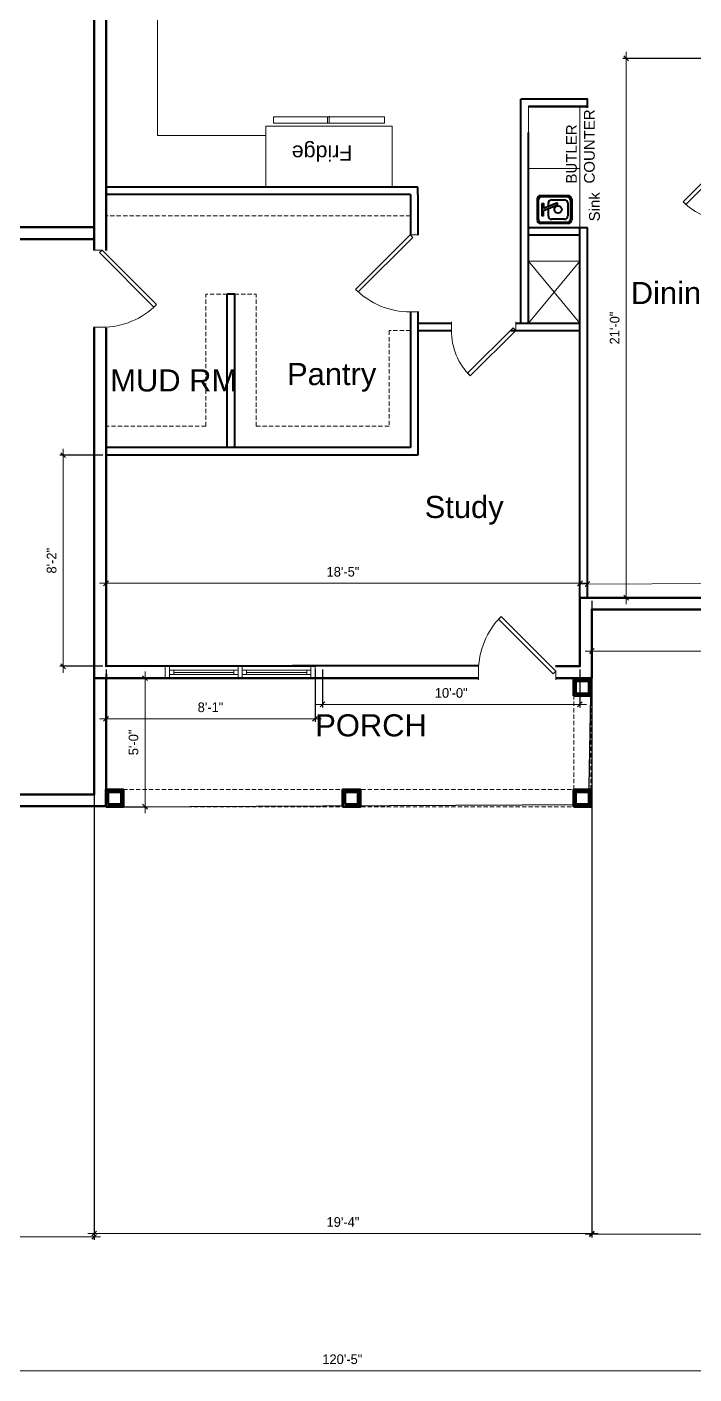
# Model space of a CAD drawing. Extents: x 4834 to 83801, y -13735 to 32221.
# Drawn here: x 13834 to 14145, y -11068 to -10440 of the extents above; entities that cross this region are included whole.
import ezdxf

# ---------------------------------------------------------------- set-up
doc = ezdxf.new("R2010")
doc.units = 0
doc.header["$LTSCALE"] = 8
doc.header["$MEASUREMENT"] = 0
doc.linetypes.add('Hidden (½x)', pattern=[0.1875, 0.125, -0.0625])
doc.layers.get('0').update_dxf_attribs({"lineweight": 9})
doc.layers.get('DefPoints').update_dxf_attribs({"color": 17})
doc.layers.add('$1$DETAIL', color=1, linetype='Continuous')
doc.layers.add('PDF3_Text', color=7, linetype='Continuous')
for name, color, linetype, lineweight in [('A-DIM-480', 52, 'Continuous', 18), ('A-LIGHT+', 133, 'Continuous', 9), ('A-WALL', 7, 'Continuous', 40), ('A-Wall-New', 1, 'Continuous', 50), ('A-windoor', 2, 'Continuous', 13), ('Details', 2, 'Continuous', 15), ('DIM', 8, 'Continuous', 5), ('door', 43, 'Continuous', 13), ('Furniture', 132, 'Continuous', 5)]:
    doc.layers.add(name, color=color, linetype=linetype, lineweight=lineweight)
doc.layers.add('PDF2_Layer 1', color=7, linetype='Continuous', true_color=0xffffff)
doc.styles.add('PDF Arial', font='arial.ttf')
doc.styles.get("Standard").update_dxf_attribs({"font": 'stylu.ttf'})
doc.dimstyles.new('Forum 24', dxfattribs={"dimscale": 24, "dimtxt": 0.1875, "dimasz": 0.09375, "dimexe": 0.0625, "dimexo": 0.0625, "dimgap": 0.125, "dimtad": 1, "dimdec": 4, "dimrnd": 1, "dimzin": 7, "dimdsep": 46, "dimlunit": 4, "dimtxsty": 'Standard', "dimblk": 'OBLIQUE', "dimblk1": 'DIMTICK', "dimblk2": 'OBLIQUE', "dimcen": -0.0625, "dimdle": 0.125, "dimclrd": 256, "dimclre": 256, "dimclrt": 256, "dimadec": 0, "dimazin": 0, "dimtfac": 1, "dimtdec": 4, "dimtmove": 1, "dimatfit": 3, "dimfxl": 0.0625, "dimtvp": 1.2, "dimfrac": 2, "dimtolj": 1, "dimtzin": 7, "dimlwd": 13, "dimarcsym": 0})

# ---------------------------------------------------------------- blocks, each defined once
blk = doc.blocks.new('_Oblique')
at = {"color": 0, "linetype": 'ByBlock', "lineweight": -2}
blk.add_line((-0.5, -0.5), (0.5, 0.5), dxfattribs=at)
blk = doc.blocks.new('*D2468')
at = {"layer": 'A-DIM-480', "lineweight": -2, "transparency": 16777216}
for p, q in [((14703.04, -10713.08), (14703.04, -11068.19)), ((13258.27, -10805.08), (13258.27, -11068.19))]:
    blk.add_line(p, q, dxfattribs=at)
at = {"layer": 'A-DIM-480', "lineweight": 13, "transparency": 16777216}
blk.add_line((13255.27, -11066.69), (14706.04, -11066.69), dxfattribs=at)
at = {"layer": 'DefPoints', "color": 0, "transparency": 16777216}
for p in [(14703.04, -10711.58), (13258.27, -10803.58), (14703.04, -11066.69)]:
    blk.add_point(p, dxfattribs=at)
at = {"layer": 'A-DIM-480', "lineweight": 13, "transparency": 16777216, "xscale": 2.25, "yscale": 2.25, "zscale": 2.25, "rotation": 180}
blk.add_blockref('_Oblique', (13258.27, -11066.69), dxfattribs=at)
at = {"layer": 'A-DIM-480', "lineweight": 13, "transparency": 16777216, "xscale": 2.25, "yscale": 2.25, "zscale": 2.25}
blk.add_blockref('_Oblique', (14703.04, -11066.69), dxfattribs=at)
at = {"layer": 'A-DIM-480', "transparency": 16777216, "insert": (13980.66, -11061.33), "char_height": 4.5, "attachment_point": 5}
blk.add_mtext('\\A1;120\'-5"', dxfattribs=at)
blk = doc.blocks.new('DIMTICK')
for p, q in [((-1, 0), (1, 0)), ((0, 1), (0, -1))]:
    blk.add_line(p, q)
at = {"const_width": 0.141}
blk.add_lwpolyline([(0.71, 0.71), (-0.71, -0.71)], dxfattribs=at)
blk = doc.blocks.new('*U2474')
for p, q in [((0, 0), (0, 4)), ((36, 0), (36, 4))]:
    blk.add_line(p, q)
blk.add_lwpolyline([(0, 0), (25.46, -25.46), (26.69, -24.22), (1.24, 1.24)], close=True)
blk.add_arc((0, 0), 36, 315, 0)
blk = doc.blocks.new('*U153')
for p, q in [((-18, 0), (14, 0)), ((-18, -3.75), (-18, -1.75)), ((-18, -1.75), (14, -1.75)), ((14, -3.75), (-18, -3.75)), ((-18, -5.5), (14, -5.5)), ((-16, -1.75), (-16, -3.75)), ((12, -2.75), (-16, -2.75)), ((12, -1.75), (12, -3.75)), ((14, -1.75), (14, -3.75))]:
    blk.add_line(p, q)
blk.add_lwpolyline([(-18, -5.5), (-20, -5.5), (-20, 0), (-18, 0)], close=True)
at = {"extrusion": (0, 0, -1)}
blk.add_lwpolyline([(-14, -5.5), (-16, -5.5), (-16, 0), (-14, 0)], close=True, dxfattribs=at)
blk = doc.blocks.new('*D2487')
at = {"layer": 'DefPoints', "color": 0, "transparency": 16777216}
for p in [(14096.96, -10706.06), (14276.96, -10706.06), (14276.96, -10730.97)]:
    blk.add_point(p, dxfattribs=at)
at = {"layer": 'DIM', "lineweight": -2, "transparency": 16777216}
for p, q in [((14096.96, -10707.56), (14096.96, -10732.47)), ((14276.96, -10707.56), (14276.96, -10732.47))]:
    blk.add_line(p, q, dxfattribs=at)
at = {"layer": 'DIM', "lineweight": 13, "transparency": 16777216}
blk.add_line((14093.96, -10730.97), (14279.96, -10730.97), dxfattribs=at)
at = {"layer": 'DIM', "lineweight": 13, "transparency": 16777216, "xscale": 2.25, "yscale": 2.25, "zscale": 2.25, "rotation": 180}
blk.add_blockref('_Oblique', (14096.96, -10730.97), dxfattribs=at)
at = {"layer": 'DIM', "lineweight": 13, "transparency": 16777216, "xscale": 2.25, "yscale": 2.25, "zscale": 2.25}
blk.add_blockref('_Oblique', (14276.96, -10730.97), dxfattribs=at)
at = {"layer": 'DIM', "transparency": 16777216, "insert": (14186.96, -10725.61), "char_height": 4.5, "attachment_point": 5}
blk.add_mtext('\\A1;15\'-0"', dxfattribs=at)
blk = doc.blocks.new('*D2493')
at = {"layer": 'DefPoints', "color": 0, "transparency": 16777216}
for p in [(13971.44, -10738.06), (14091.44, -10738.06), (13971.44, -10755.86)]:
    blk.add_point(p, dxfattribs=at)
at = {"layer": 'DIM', "lineweight": -2, "transparency": 16777216}
for p, q in [((13971.44, -10739.56), (13971.44, -10757.36)), ((14091.44, -10739.56), (14091.44, -10757.36))]:
    blk.add_line(p, q, dxfattribs=at)
at = {"layer": 'DIM', "lineweight": 13, "transparency": 16777216}
blk.add_line((14094.44, -10755.86), (13968.44, -10755.86), dxfattribs=at)
at = {"layer": 'DIM', "lineweight": 13, "transparency": 16777216, "xscale": 2.25, "yscale": 2.25, "zscale": 2.25, "rotation": 180}
blk.add_blockref('_Oblique', (13971.44, -10755.86), dxfattribs=at)
at = {"layer": 'DIM', "lineweight": 13, "transparency": 16777216, "xscale": 2.25, "yscale": 2.25, "zscale": 2.25}
blk.add_blockref('_Oblique', (14091.44, -10755.86), dxfattribs=at)
at = {"layer": 'DIM', "transparency": 16777216, "insert": (14031.44, -10750.53), "char_height": 4.5, "attachment_point": 5}
blk.add_mtext('\\A1;10\'-0"', dxfattribs=at)
blk = doc.blocks.new('*D2494')
at = {"layer": 'DefPoints', "color": 0, "transparency": 16777216}
for p in [(13870.48, -10738.06), (13967.94, -10738.06), (13870.48, -10762.56)]:
    blk.add_point(p, dxfattribs=at)
at = {"layer": 'DIM', "lineweight": -2, "transparency": 16777216}
for p, q in [((13870.48, -10739.56), (13870.48, -10764.06)), ((13967.94, -10739.56), (13967.94, -10764.06))]:
    blk.add_line(p, q, dxfattribs=at)
at = {"layer": 'DIM', "lineweight": 13, "transparency": 16777216}
blk.add_line((13970.94, -10762.56), (13867.48, -10762.56), dxfattribs=at)
at = {"layer": 'DIM', "lineweight": 13, "transparency": 16777216, "xscale": 2.25, "yscale": 2.25, "zscale": 2.25, "rotation": 180}
blk.add_blockref('_Oblique', (13870.48, -10762.56), dxfattribs=at)
at = {"layer": 'DIM', "lineweight": 13, "transparency": 16777216, "xscale": 2.25, "yscale": 2.25, "zscale": 2.25}
blk.add_blockref('_Oblique', (13967.94, -10762.56), dxfattribs=at)
at = {"layer": 'DIM', "transparency": 16777216, "insert": (13919.21, -10757.23), "char_height": 4.5, "attachment_point": 5}
blk.add_mtext('\\A1;8\'-1"', dxfattribs=at)
blk = doc.blocks.new('*U2573')
for p, q in [((-30, 0), (-30, 4)), ((0, 0), (0, 4))]:
    blk.add_line(p, q)
blk.add_lwpolyline([(0, 0), (-21.21, -21.21), (-22.45, -19.98), (-1.24, 1.24)], close=True)
blk.add_arc((0, 0), 30, 180, 225)
blk = doc.blocks.new('*D2645')
at = {"layer": 'A-DIM-480', "lineweight": -2, "transparency": 16777216}
for p, q in [((13871.98, -10743.58), (13890.18, -10743.58)), ((13871.98, -10803.58), (13890.18, -10803.58))]:
    blk.add_line(p, q, dxfattribs=at)
at = {"layer": 'A-DIM-480', "lineweight": 13, "transparency": 16777216}
blk.add_line((13888.68, -10740.58), (13888.68, -10806.58), dxfattribs=at)
at = {"layer": 'DefPoints', "color": 0, "transparency": 16777216}
for p in [(13870.48, -10743.58), (13870.48, -10803.58), (13888.68, -10803.58)]:
    blk.add_point(p, dxfattribs=at)
at = {"layer": 'A-DIM-480', "lineweight": 13, "transparency": 16777216, "xscale": 2.25, "yscale": 2.25, "zscale": 2.25}
for p, rotation in [((13888.68, -10743.58), 90), ((13888.68, -10803.58), 270)]:
    blk.add_blockref('_Oblique', p, dxfattribs=dict(at, rotation=rotation))
at = {"layer": 'A-DIM-480', "transparency": 16777216, "insert": (13883.32, -10773.58), "char_height": 4.5, "attachment_point": 5, "rotation": 90}
blk.add_mtext('\\A1;5\'-0"', dxfattribs=at)
blk = doc.blocks.new('*D2646')
at = {"layer": 'A-DIM-480', "lineweight": -2, "transparency": 16777216}
for p, q in [((13864.98, -10741.71), (13864.98, -11005.65)), ((13582.13, -10745.08), (13582.13, -11005.65))]:
    blk.add_line(p, q, dxfattribs=at)
at = {"layer": 'A-DIM-480', "lineweight": 13, "transparency": 16777216}
blk.add_line((13867.98, -11004.15), (13579.13, -11004.15), dxfattribs=at)
at = {"layer": 'DefPoints', "color": 0, "transparency": 16777216}
for p in [(13582.13, -10743.58), (13864.98, -10740.21), (13582.13, -11004.15)]:
    blk.add_point(p, dxfattribs=at)
at = {"layer": 'A-DIM-480', "lineweight": 13, "transparency": 16777216, "xscale": 2.25, "yscale": 2.25, "zscale": 2.25, "rotation": 180}
blk.add_blockref('_Oblique', (13582.13, -11004.15), dxfattribs=at)
at = {"layer": 'A-DIM-480', "lineweight": 13, "transparency": 16777216, "xscale": 2.25, "yscale": 2.25, "zscale": 2.25}
blk.add_blockref('_Oblique', (13864.98, -11004.15), dxfattribs=at)
at = {"layer": 'A-DIM-480', "transparency": 16777216, "insert": (13723.56, -10998.73), "char_height": 4.5, "attachment_point": 5}
blk.add_mtext('\\A1;23\'-7"', dxfattribs=at)
blk = doc.blocks.new('*D2650')
at = {"layer": 'A-DIM-480', "lineweight": -2, "transparency": 16777216}
for p, q in [((13864.98, -10737.71), (13864.98, -11004.15)), ((14096.96, -10745.08), (14096.96, -11004.15))]:
    blk.add_line(p, q, dxfattribs=at)
at = {"layer": 'A-DIM-480', "lineweight": 13, "transparency": 16777216}
blk.add_line((13861.98, -11002.65), (14099.96, -11002.65), dxfattribs=at)
at = {"layer": 'DefPoints', "color": 0, "transparency": 16777216}
for p in [(13864.98, -10736.21), (14096.96, -10743.58), (14096.96, -11002.65)]:
    blk.add_point(p, dxfattribs=at)
at = {"layer": 'A-DIM-480', "lineweight": 13, "transparency": 16777216, "xscale": 2.25, "yscale": 2.25, "zscale": 2.25, "rotation": 180}
blk.add_blockref('_Oblique', (13864.98, -11002.65), dxfattribs=at)
at = {"layer": 'A-DIM-480', "lineweight": 13, "transparency": 16777216, "xscale": 2.25, "yscale": 2.25, "zscale": 2.25}
blk.add_blockref('_Oblique', (14096.96, -11002.65), dxfattribs=at)
at = {"layer": 'A-DIM-480', "transparency": 16777216, "insert": (13980.97, -10997.29), "char_height": 4.5, "attachment_point": 5}
blk.add_mtext('\\A1;19\'-4"', dxfattribs=at)
blk = doc.blocks.new('*D2651')
at = {"layer": 'A-DIM-480', "lineweight": -2, "transparency": 16777216}
for p, q in [((14096.96, -10713.08), (14096.96, -11004.52)), ((14276.96, -10713.08), (14276.96, -11004.52))]:
    blk.add_line(p, q, dxfattribs=at)
at = {"layer": 'A-DIM-480', "lineweight": 13, "transparency": 16777216}
blk.add_line((14093.96, -11003.02), (14279.96, -11003.02), dxfattribs=at)
at = {"layer": 'DefPoints', "color": 0, "transparency": 16777216}
for p in [(14096.96, -10711.58), (14276.96, -10711.58), (14276.96, -11003.02)]:
    blk.add_point(p, dxfattribs=at)
at = {"layer": 'A-DIM-480', "lineweight": 13, "transparency": 16777216, "xscale": 2.25, "yscale": 2.25, "zscale": 2.25, "rotation": 180}
blk.add_blockref('_Oblique', (14096.96, -11003.02), dxfattribs=at)
at = {"layer": 'A-DIM-480', "lineweight": 13, "transparency": 16777216, "xscale": 2.25, "yscale": 2.25, "zscale": 2.25}
blk.add_blockref('_Oblique', (14276.96, -11003.02), dxfattribs=at)
at = {"layer": 'A-DIM-480', "transparency": 16777216, "insert": (14186.96, -10997.66), "char_height": 4.5, "attachment_point": 5}
blk.add_mtext('\\A1;15\'-0"', dxfattribs=at)
blk = doc.blocks.new('*D2657')
at = {"layer": 'A-DIM-480', "lineweight": 13, "transparency": 16777216}
blk.add_line((13561.74, -10536.34), (13561.74, -10266.43), dxfattribs=at)
at = {"layer": 'A-DIM-480', "lineweight": -2, "transparency": 16777216}
for p, q in [((13863.48, -10269.43), (13560.24, -10269.43)), ((13863.48, -10533.34), (13560.24, -10533.34))]:
    blk.add_line(p, q, dxfattribs=at)
at = {"layer": 'DefPoints', "color": 0, "transparency": 16777216}
for p in [(13561.74, -10269.43), (13864.98, -10269.43), (13864.98, -10533.34)]:
    blk.add_point(p, dxfattribs=at)
at = {"layer": 'A-DIM-480', "lineweight": 13, "transparency": 16777216, "xscale": 2.25, "yscale": 2.25, "zscale": 2.25}
for p, rotation in [((13561.74, -10269.43), 90), ((13561.74, -10533.34), 270)]:
    blk.add_blockref('_Oblique', p, dxfattribs=dict(at, rotation=rotation))
at = {"layer": 'A-DIM-480', "transparency": 16777216, "insert": (13556.41, -10401.39), "char_height": 4.5, "attachment_point": 5, "rotation": 90}
blk.add_mtext('\\A1;22\'-0"', dxfattribs=at)
blk = doc.blocks.new('*U2660')
for p, q in [((0, 0), (0, -4)), ((-36, 0), (-36, -4))]:
    blk.add_line(p, q)
blk.add_lwpolyline([(0, 0), (-25.46, 25.46), (-26.69, 24.22), (-1.24, -1.24)], close=True)
blk.add_arc((0, 0), 36, 135, 180)
blk = doc.blocks.new('*U2684')
for p, q in [((0, 0), (0, -4)), ((30, 0), (30, -4))]:
    blk.add_line(p, q)
blk.add_lwpolyline([(0, 0), (21.21, 21.21), (22.45, 19.98), (1.24, -1.24)], close=True)
blk.add_arc((0, 0), 30, 0, 45)
blk = doc.blocks.new('*U2693')
for p, q in [((-36, 0), (-36, 4)), ((0, 0), (0, 4))]:
    blk.add_line(p, q)
blk.add_lwpolyline([(0, 0), (-25.46, -25.46), (-26.69, -24.22), (-1.24, 1.24)], close=True)
blk.add_arc((0, 0), 36, 180, 225)
blk = doc.blocks.new('*D2702')
at = {"layer": 'A-DIM-480', "lineweight": 13, "transparency": 16777216}
blk.add_line((13850.47, -10636.58), (13850.47, -10741.08), dxfattribs=at)
at = {"layer": 'A-DIM-480', "lineweight": -2, "transparency": 16777216}
for p, q in [((13868.98, -10639.58), (13848.97, -10639.58)), ((13868.98, -10738.08), (13848.97, -10738.08))]:
    blk.add_line(p, q, dxfattribs=at)
at = {"layer": 'DefPoints', "color": 0, "transparency": 16777216}
for p in [(13870.48, -10639.58), (13850.47, -10738.08), (13870.48, -10738.08)]:
    blk.add_point(p, dxfattribs=at)
at = {"layer": 'A-DIM-480', "lineweight": 13, "transparency": 16777216, "xscale": 2.25, "yscale": 2.25, "zscale": 2.25}
for p, rotation in [((13850.47, -10639.58), 90), ((13850.47, -10738.08), 270)]:
    blk.add_blockref('_Oblique', p, dxfattribs=dict(at, rotation=rotation))
at = {"layer": 'A-DIM-480', "transparency": 16777216, "insert": (13845.14, -10688.83), "char_height": 4.5, "attachment_point": 5, "rotation": 90}
blk.add_mtext('\\A1;8\'-2"', dxfattribs=at)
blk = doc.blocks.new('*D2719')
at = {"layer": 'A-DIM-480', "lineweight": 13, "transparency": 16777216}
blk.add_line((14279.94, -10699.06), (14091.94, -10699.73), dxfattribs=at)
at = {"layer": 'A-DIM-480', "lineweight": -2, "transparency": 16777216}
for p, q in [((14094.96, -10704.58), (14094.93, -10698.22)), ((14276.96, -10703.93), (14276.93, -10697.57))]:
    blk.add_line(p, q, dxfattribs=at)
at = {"layer": 'DefPoints', "color": 0, "transparency": 16777216}
for p in [(14094.94, -10699.72), (14094.96, -10706.08), (14276.96, -10705.43)]:
    blk.add_point(p, dxfattribs=at)
at = {"layer": 'A-DIM-480', "lineweight": 13, "transparency": 16777216, "xscale": 2.25, "yscale": 2.25, "zscale": 2.25}
for p, rotation in [((14094.94, -10699.72), 180.2047224365398), ((14276.94, -10699.07), 0.2047224365398481)]:
    blk.add_blockref('_Oblique', p, dxfattribs=dict(at, rotation=rotation))
at = {"layer": 'A-DIM-480', "transparency": 16777216, "insert": (14185.92, -10694.05), "char_height": 4.5, "attachment_point": 5, "rotation": 0.20472}
blk.add_mtext('\\A1;15\'-2"', dxfattribs=at)
blk = doc.blocks.new('*D2720')
at = {"layer": 'A-DIM-480', "lineweight": 13, "transparency": 16777216}
blk.add_line((14094.46, -10699.37), (13867.48, -10699.37), dxfattribs=at)
at = {"layer": 'A-DIM-480', "lineweight": -2, "transparency": 16777216}
for p, q in [((13870.48, -10704.58), (13870.48, -10697.87)), ((14091.46, -10704.58), (14091.46, -10697.87))]:
    blk.add_line(p, q, dxfattribs=at)
at = {"layer": 'DefPoints', "color": 0, "transparency": 16777216}
for p in [(13870.48, -10699.37), (13870.48, -10706.08), (14091.46, -10706.08)]:
    blk.add_point(p, dxfattribs=at)
at = {"layer": 'A-DIM-480', "lineweight": 13, "transparency": 16777216, "xscale": 2.25, "yscale": 2.25, "zscale": 2.25, "rotation": 180}
blk.add_blockref('_Oblique', (13870.48, -10699.37), dxfattribs=at)
at = {"layer": 'A-DIM-480', "lineweight": 13, "transparency": 16777216, "xscale": 2.25, "yscale": 2.25, "zscale": 2.25}
blk.add_blockref('_Oblique', (14091.46, -10699.37), dxfattribs=at)
at = {"layer": 'A-DIM-480', "transparency": 16777216, "insert": (13980.97, -10694.02), "char_height": 4.5, "attachment_point": 5}
blk.add_mtext('\\A1;18\'-5"', dxfattribs=at)
blk = doc.blocks.new('*D2722')
at = {"layer": 'A-DIM-480', "lineweight": -2, "transparency": 16777216}
for p, q in [((14239.96, -10454.54), (14111.5, -10454.54)), ((14239.96, -10706.08), (14111.5, -10706.08))]:
    blk.add_line(p, q, dxfattribs=at)
at = {"layer": 'A-DIM-480', "lineweight": 13, "transparency": 16777216}
blk.add_line((14113, -10451.54), (14113, -10709.08), dxfattribs=at)
at = {"layer": 'DefPoints', "color": 0, "transparency": 16777216}
for p in [(14241.46, -10454.54), (14113, -10706.08), (14241.46, -10706.08)]:
    blk.add_point(p, dxfattribs=at)
at = {"layer": 'A-DIM-480', "lineweight": 13, "transparency": 16777216, "xscale": 2.25, "yscale": 2.25, "zscale": 2.25}
for p, rotation in [((14113, -10454.54), 90), ((14113, -10706.08), 270)]:
    blk.add_blockref('_Oblique', p, dxfattribs=dict(at, rotation=rotation))
at = {"layer": 'A-DIM-480', "transparency": 16777216, "insert": (14107.67, -10580.31), "char_height": 4.5, "attachment_point": 5, "rotation": 90}
blk.add_mtext('\\A1;21\'-0"', dxfattribs=at)

msp = doc.modelspace()

# ---------------------------------------------------------------- linework, layer by layer
at = {"layer": '$1$DETAIL'}
for p, q in [((14095.56261, -10802.57718), (14096.56261, -10751.91754)), ((13878.48133, -10803.57718), (14095.56261, -10802.57718))]:
    msp.add_line(p, q, dxfattribs=at)
at = {"layer": 'A-LIGHT+'}
for points in [[(14091.46133, -10505.854), (14067.44133, -10505.854), (14067.44133, -10476.874), (14091.46133, -10476.874)], [(14091.46133, -10578.03785), (14067.44133, -10578.03785), (14067.44133, -10549.05785), (14091.46133, -10549.05785)]]:
    msp.add_lwpolyline(points, close=True, dxfattribs=at)
at = {"layer": 'A-WALL'}
for p, q in [((14063.94133, -10578.03785), (14063.94133, -10473.55785)), ((14094.94133, -10477.05785), (14067.44133, -10477.05785)), ((14067.44133, -10477.05785), (14094.94133, -10477.05785)), ((14067.44133, -10477.05785), (14094.94133, -10477.05785)), ((14063.94133, -10578.03785), (14063.94133, -10485.55785)), ((14067.44133, -10578.03785), (14067.44133, -10489.05785)), ((14015.94133, -10518.03785), (14015.94133, -10514.53785)), ((14012.44133, -10518.03785), (14012.44133, -10536.80858)), ((14015.94133, -10518.03785), (14015.94133, -10536.80858)), ((14063.94133, -10523.96451), (14063.94133, -10520.46451)), ((14094.96133, -10533.55785), (14067.44133, -10533.55785)), ((14091.46133, -10586.05327), (14091.46133, -10533.55785)), ((14094.96133, -10584.48088), (14094.96133, -10533.55785)), ((14091.46133, -10537.05785), (14067.44133, -10537.05785)), ((13926.98133, -10636.07718), (13926.98133, -10564.46545)), ((13930.48133, -10564.46545), (13926.98133, -10564.46545)), ((13930.48133, -10636.07718), (13930.48133, -10564.46545)), ((14012.44133, -10572.80858), (14012.44133, -10636.07718)), ((14015.94133, -10572.80858), (14015.94133, -10639.57718)), ((14015.94133, -10578.03785), (14031.51871, -10578.03785)), ((14061.51871, -10578.03785), (14091.46133, -10578.03785)), ((14091.46133, -10706.07718), (14091.46133, -10580.70535)), ((14094.96133, -10706.07718), (14094.96133, -10580.70535)), ((14015.94133, -10581.53785), (14031.51884, -10581.53785)), ((14058.95593, -10581.53785), (14091.46133, -10581.53785)), ((14012.44133, -10636.07718), (13870.48133, -10636.07718)), ((14015.94133, -10639.57718), (13870.48133, -10639.57718)), ((13864.98133, -10743.57718), (13864.98133, -10797.88385))]:
    msp.add_line(p, q, dxfattribs=at)
for points in [[(14094.94133, -10477.62028), (14094.94133, -10473.55785), (14063.94133, -10473.55785)], [(13901.2121, -10514.53785), (13870.89027, -10514.53785)], [(14015.94133, -10514.53785), (13901.2121, -10514.53785)], [(13901.2121, -10518.03785), (13870.89629, -10518.03785)], [(14012.44133, -10518.03785), (13901.2121, -10518.03785)], [(14071.60323, -10530.05437), (14071.60323, -10520.05437)], [(14072.08329, -10529.49437), (14072.08329, -10520.5357)], [(14073.04323, -10518.53437), (14086.08389, -10518.53437)], [(14073.60323, -10519.01437), (14085.60323, -10519.01437)], [(14073.76323, -10522.21437), (14074.48323, -10522.21437), (14074.48323, -10524.53437)], [(14073.76323, -10522.21504), (14073.76323, -10527.81437), (14074.48323, -10527.81437), (14074.48323, -10525.49437), (14080.96389, -10522.85437)], [(14080.96323, -10521.89437), (14074.48256, -10524.53437)], [(14076.80323, -10523.57437), (14076.80323, -10521.9757)], [(14078.24323, -10520.45437), (14084.32256, -10520.45437)], [(14080.96323, -10522.85444), (14080.96323, -10521.8951)], [(14085.76323, -10521.97437), (14085.76323, -10528.05437)], [(14087.04323, -10520.53437), (14087.04323, -10529.4937)], [(14087.60323, -10520.05437), (14087.60323, -10530.05437)], [(14076.80323, -10528.05437), (14076.80323, -10524.61437)], [(14084.32323, -10529.57437), (14078.24389, -10529.57437)], [(14086.08329, -10531.49437), (14073.04263, -10531.49437)], [(14085.60323, -10531.01437), (14073.60323, -10531.01437)], [(13870.48133, -10741.57718), (13870.48133, -10795.57718)]]:
    msp.add_lwpolyline(points, dxfattribs=at)
msp.add_circle((14081.24271, -10525.05495), 1.71948, dxfattribs=at)
for centre, radius, start, end in [((14073.00315, -10520.09429), 1.47992, 90.02269438, 180.00312034), ((14073.56321, -10520.57429), 1.47992, 90.02269439, 180.00312034), ((14078.20343, -10522.01458), 1.4802, 89.98208988, 179.99210702), ((14084.28369, -10522.01458), 1.4802, 0.00789298, 90.01791012), ((14085.56369, -10520.57458), 1.4802, 0.00789297, 90.01791013), ((14086.04369, -10520.09451), 1.4802, 0.00789297, 90.01791012), ((14073.00375, -10530.09445), 1.47992, 179.99687966, 269.97730561), ((14073.56381, -10529.53445), 1.47992, 179.99687966, 269.97730561), ((14078.20276, -10528.09417), 1.4802, 180.00789297, 270.01791013), ((14084.28388, -10528.09502), 1.47935, 269.94905327, 0.02514363), ((14085.56302, -10529.53417), 1.4802, 269.98208988, 359.99210703), ((14086.04388, -10530.09502), 1.47935, 269.94905328, 0.02514362)]:
    msp.add_arc(centre, radius, start, end, dxfattribs=at)
at = {"layer": 'A-Wall-New'}
for points in [[(14671.04124, -10711.57718), (14703.04133, -10711.57718), (14703.04133, -10155.49785), (14507.04133, -10155.49785), (14507.04133, -10095.49785), (14248.64228, -10095.49785), (14248.64228, -10155.49785), (13967.08221, -10155.49785), (13967.08221, -10269.40518), (13864.98133, -10269.42839), (13864.98133, -10543.91911)], [(14665.54124, -10706.07718), (14697.54133, -10706.07718), (14697.54133, -10160.99785), (14501.54133, -10160.99785), (14501.54133, -10100.99785), (14254.14228, -10100.99785), (14254.14228, -10160.99785), (13972.58221, -10160.99785), (13972.58221, -10274.90392), (13870.48133, -10274.92713), (13870.48133, -10544.14384)], [(13870.48133, -10743.57718), (13870.48133, -10803.38385), (13582.13104, -10803.38385), (13582.13243, -10533.34445), (13624.13229, -10533.34445)], [(13816.13229, -10533.34445), (13864.98133, -10533.34445)], [(13864.98133, -10743.57718), (13864.98133, -10797.88385), (13587.63107, -10797.88385), (13587.6324, -10538.84445), (13624.13229, -10538.84445)], [(13816.13229, -10538.84445), (13864.98133, -10538.84445)], [(13864.98133, -10580.0936), (13864.98133, -10743.57718), (14044.15803, -10743.57718)], [(13870.48133, -10580.14384), (13870.48133, -10738.07718), (14044.2539, -10737.73616)], [(14080.08547, -10738.07718), (14091.46133, -10738.07718), (14091.46133, -10706.07718), (14282.46133, -10706.07718), (14282.46133, -10738.07718), (14501.54079, -10738.07718), (14501.54152, -10706.07718), (14544.54124, -10706.07718)], [(14080.15803, -10743.57718), (14096.96133, -10743.57718), (14096.96133, -10711.57718), (14276.96133, -10711.57718), (14276.96133, -10743.57718), (14507.04066, -10743.57718), (14507.0414, -10711.57718), (14539.04124, -10711.57718)]]:
    msp.add_lwpolyline(points, dxfattribs=at)
at = {"layer": 'A-Wall-New', "lineweight": 70}
for points in [[(14088.56261, -10751.91754), (14088.56261, -10743.91754), (14096.56261, -10743.91754), (14096.56261, -10751.91754)], [(14089.56261, -10750.91754), (14089.56261, -10744.91754), (14095.56261, -10744.91754), (14095.56261, -10750.91754)], [(13870.48133, -10803.57718), (13870.48133, -10795.57718), (13878.48133, -10795.57718), (13878.48133, -10803.57718)], [(13871.48133, -10802.57718), (13871.48133, -10796.57718), (13877.48133, -10796.57718), (13877.48133, -10802.57718)], [(13980.91815, -10803.57718), (13980.91815, -10795.57718), (13988.91815, -10795.57718), (13988.91815, -10803.57718)], [(13981.91815, -10802.57718), (13981.91815, -10796.57718), (13987.91815, -10796.57718), (13987.91815, -10802.57718)], [(14088.56261, -10803.57718), (14088.56261, -10795.57718), (14096.56261, -10795.57718), (14096.56261, -10803.57718)], [(14089.56261, -10802.57718), (14089.56261, -10796.57718), (14095.56261, -10796.57718), (14095.56261, -10802.57718)]]:
    msp.add_lwpolyline(points, close=True, dxfattribs=at)
at = {"layer": 'Details', "linetype": 'Hidden (½x)', "ltscale": 2}
for p, q in [((13916.98133, -10626.07718), (13916.98133, -10564.46545)), ((13926.98133, -10564.46545), (13916.98133, -10564.46545)), ((13930.48133, -10564.46545), (13940.48133, -10564.46545)), ((13940.48133, -10626.07718), (13940.48133, -10564.46545)), ((14002.44133, -10581.53785), (14002.44133, -10626.07718)), ((14012.44133, -10581.53785), (14002.44133, -10581.53785)), ((13916.98133, -10626.07718), (13870.48133, -10626.07718)), ((14002.44133, -10626.07718), (13940.48133, -10626.07718)), ((14088.56261, -10795.57718), (14088.56261, -10751.91754)), ((14096.56261, -10795.57718), (14096.56261, -10750.91754)), ((13878.48133, -10795.57718), (14088.56261, -10795.57718)), ((13878.48133, -10803.57718), (14088.56261, -10803.57718))]:
    msp.add_line(p, q, dxfattribs=at)
msp.add_lwpolyline([(14012.44133, -10528.03785), (13870.48133, -10528.03785)], dxfattribs=at)
at = {"layer": 'Furniture'}
for p, q in [((13894.48133, -10477.44451), (13894.48133, -10477.44451)), ((14091.44133, -10533.55785), (14091.44133, -10477.05785)), ((13894.48133, -10490.53785), (13945.04369, -10490.53785)), ((14063.94133, -10520.46451), (14063.94133, -10492.96451))]:
    msp.add_line(p, q, dxfattribs=at)
for points in [[(13894.48133, -10490.53785), (13894.48133, -10298.92451), (14042.72196, -10298.92451)], [(14091.44133, -10533.55785), (14091.44133, -10477.05785)], [(14003.82746, -10514.67111), (14003.82746, -10486.23785), (13945.04369, -10486.23785), (13945.04369, -10514.53785)], [(13948.63736, -10481.75778), (13948.63736, -10484.71711)], [(14000.39736, -10481.75778), (13948.64136, -10481.75778)], [(13948.64136, -10484.71778), (14000.39736, -10484.71778), (14000.39736, -10481.75845)], [(13973.80402, -10481.59111), (13973.80402, -10484.55045)], [(13974.55736, -10481.42445), (13974.55736, -10484.38378)], [(14063.94133, -10492.16451), (14063.94133, -10492.16451), (14063.94133, -10520.46451)], [(14091.46133, -10549.05785), (14067.44133, -10578.03785)], [(14067.44133, -10549.05785), (14091.46133, -10578.03785)]]:
    msp.add_lwpolyline(points, dxfattribs=at)
at = {"layer": 'PDF2_Layer 1', "lineweight": 0}
for p, q in [((14123.44133, -10706.05718), (14096.96133, -10706.05718)), ((14096.96133, -10706.05718), (14123.44133, -10706.05718)), ((14123.44133, -10711.57718), (14096.96133, -10711.57718)), ((14096.96133, -10711.57718), (14096.96133, -10743.57718))]:
    msp.add_line(p, q, dxfattribs=at)
msp.add_lwpolyline([(14096.96133, -10711.57718), (14123.44133, -10711.57718)], dxfattribs=at)

# ---------------------------------------------------------------- block references
at = {"layer": 'A-windoor', "lineweight": 25, "rotation": 180}
for p in [(13914.03943, -10743.6897), (13948.03943, -10743.6897)]:
    msp.add_blockref('*U153', p, dxfattribs=at)
at = {"layer": 'door', "lineweight": 20, "xscale": -1, "rotation": 270}
msp.add_blockref('*U2573', (14160.79239, -10500.22236), dxfattribs=at)
at = {"layer": 'door', "lineweight": 20}
for name, p, rotation in [('*U2660', (14012.31797, -10536.80858), 89.99999999999999), ('*U2693', (13868.63621, -10543.91911), 89.99999999999999), ('*U2684', (14061.51871, -10581.44994), 180), ('*U2474', (14080.15803, -10740.36165), 180)]:
    msp.add_blockref(name, p, dxfattribs=dict(at, rotation=rotation))

# ---------------------------------------------------------------- texts
at = {"layer": 'A-WALL', "char_height": 5.010742, "attachment_point": 1, "rotation": 90, "style": 'PDF Arial'}
for s, insert in [('BUTLER\\PCOUNTER', (14084.98661, -10512.91424)), ('Sink', (14095.71787, -10530.57212))]:
    msp.add_mtext(s, dxfattribs=dict(at, insert=insert))
at = {"layer": 'Furniture', "insert": (13985.39036, -10493.00825), "char_height": 7.158203, "attachment_point": 7, "rotation": 180, "style": 'PDF Arial'}
msp.add_mtext('Fridge', dxfattribs=at)
at = {"layer": 'PDF3_Text', "lineweight": 0, "attachment_point": 7, "style": 'PDF Arial'}
for s, insert, char_height in [('Dining Room', (14115.16583, -10572.2392), 10.3078125), ('MUD RM', (13872.46745, -10610.03426), 10.307812), ('Pantry', (13954.90042, -10610.03426), 10.307812), ('Study', (14019.06679, -10672.02865), 10.307812), ('PORCH', (13968.05733, -10770.9297), 10.307812)]:
    msp.add_mtext(s, dxfattribs=dict(at, insert=insert, char_height=char_height))

# ---------------------------------------------------------------- dimensions: what is measured, and where the dimension line sits
at = {"layer": 'A-DIM-480'}
for base, p1, p2, picture, middle in [((13561.7378, -10269.42839), (13864.98133, -10533.34445), (13864.98133, -10269.42839), '*D2657', (13556.40709, -10401.38642)), ((14112.99881, -10706.07718), (14241.45849, -10454.53785), (14241.45849, -10706.07718), '*D2722', (14107.6681, -10580.30751)), ((13850.47085, -10738.07718), (13870.48133, -10639.57718), (13870.48133, -10738.07718), '*D2702', (13845.14344, -10688.82718)), ((13888.68054, -10803.57718), (13870.48133, -10743.57718), (13870.48133, -10803.57718), '*D2645', (13883.31688, -10773.57718))]:
    dim = msp.add_linear_dim(base=base, p1=p1, p2=p2, angle=90, dimstyle='Forum 24', dxfattribs=at)
    dim.commit()
    dim.dimension.update_dxf_attribs({"geometry": picture, "text_midpoint": middle})
for base, p1, p2, picture, middle in [((13870.48133, -10699.36575), (14091.46133, -10706.07718), (13870.48133, -10706.07718), '*D2720', (13980.97133, -10694.01857)), ((14703.04133, -11066.69438), (13258.2704, -10803.57718), (14703.04133, -10711.57718), '*D2468', (13980.65586, -11061.33073)), ((14276.96133, -11003.02047), (14096.96133, -10711.57718), (14276.96133, -10711.57718), '*D2651', (14186.96133, -10997.65682)), ((14096.96133, -11002.64547), (13864.98133, -10736.20684), (14096.96133, -10743.57718), '*D2650', (13980.97133, -10997.295)), ((13582.13135, -11004.14547), (13864.98133, -10740.21064), (13582.13135, -10743.57568), '*D2646', (13723.55634, -10998.73405))]:
    dim = msp.add_linear_dim(base=base, p1=p1, p2=p2, dimstyle='Forum 24', dxfattribs=at)
    dim.commit()
    dim.dimension.update_dxf_attribs({"geometry": picture, "text_midpoint": middle})
dim = msp.add_aligned_dim(p1=(14276.96133, -10705.42688), p2=(14094.96133, -10706.07718), distance=-6.35717, dimstyle='Forum 24', dxfattribs=at)
dim.commit()
dim.dimension.update_dxf_attribs({"geometry": '*D2719', "text_midpoint": (14185.91951, -10694.04775)})
at = {"layer": 'DIM'}
for base, p1, p2, picture, middle in [((14276.96133, -10730.9746), (14096.96133, -10706.05718), (14276.96133, -10706.05718), '*D2487', (14186.96133, -10725.61095)), ((13870.48133, -10762.55771), (13967.94133, -10738.05718), (13870.48133, -10738.05718), '*D2494', (13919.21133, -10757.23029)), ((13971.44133, -10755.85737), (14091.44133, -10738.05718), (13971.44133, -10738.05718), '*D2493', (14031.44133, -10750.52666))]:
    dim = msp.add_linear_dim(base=base, p1=p1, p2=p2, dimstyle='Forum 24', dxfattribs=at)
    dim.commit()
    dim.dimension.update_dxf_attribs({"geometry": picture, "text_midpoint": middle})

doc.saveas('drawing.dxf')
